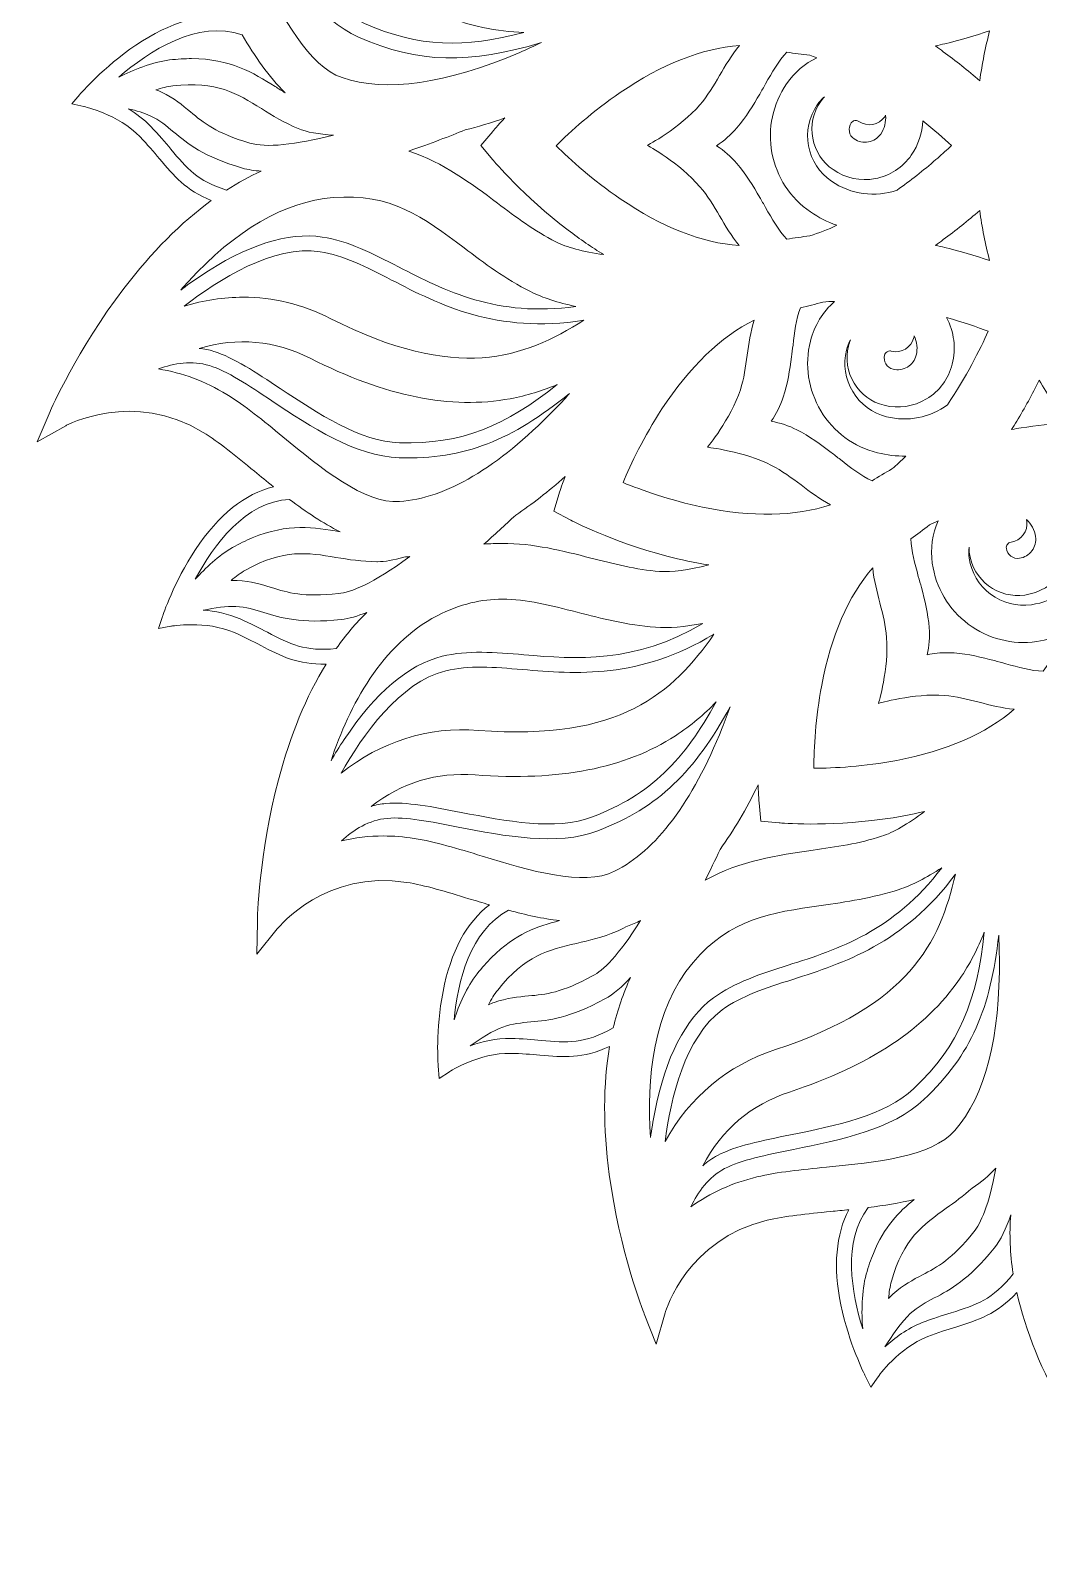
# Model space of a CAD drawing. Header units: millimetres. Extents: x 33 to 1311, y -849 to -20.
# Drawn here: x 903.3 to 1038.8, y -397.8 to -193.4 of the extents above; entities that cross this region are included whole.
import ezdxf

# ---------------------------------------------------------------- set-up
doc = ezdxf.new("R2010")
doc.units = ezdxf.units.MM
doc.header["$MEASUREMENT"] = 0
doc.layers.add('Layer 4', color=7, linetype='Continuous')

msp = doc.modelspace()

# ---------------------------------------------------------------- linework, layer by layer
at = {"layer": 'Layer 4', "lineweight": 0}
for points, knots in [([(1276.78, -244.55), (1276.68, -244.56), (1266.57, -245.61), (1260.06, -236.65), (1258.62, -234.67), (1257.2, -232.02), (1255.7, -229.21), (1255.09, -228.06), (1254.46, -226.88), (1253.81, -225.71), (1257.51, -226.09), (1261.66, -224.79), (1266.04, -221.84), (1270.42, -218.89), (1273.46, -215.37), (1273.59, -215.22), (1273.59, -215.22), (1274.68, -213.95), (1274.68, -213.95), (1274.68, -213.95), (1273.04, -213.6), (1273.04, -213.6), (1272.99, -213.58), (1268.4, -212.55), (1265.49, -209.53), (1264.47, -208.47), (1263.66, -207.51), (1262.88, -206.58), (1261.14, -204.5), (1259.67, -202.75), (1256.93, -201.42), (1260.96, -198.46), (1264.87, -194.52), (1268.57, -189.66), (1274.88, -181.38), (1278.35, -173.45), (1278.49, -173.12), (1278.49, -173.12), (1280.25, -169.06), (1280.25, -169.06), (1280.25, -169.06), (1276.39, -171.21), (1276.39, -171.21), (1276.3, -171.26), (1267.36, -176.09), (1257.92, -170.31), (1255.83, -169.03), (1253.51, -167.12), (1251.04, -165.1), (1249.87, -164.13), (1248.66, -163.14), (1247.43, -162.18), (1251.19, -161.23), (1254.71, -158.39), (1257.76, -153.78), (1260.68, -149.38), (1262.14, -144.96), (1262.2, -144.78), (1262.2, -144.78), (1262.73, -143.19), (1262.73, -143.19), (1262.73, -143.19), (1261.08, -143.48), (1261.08, -143.48), (1261.03, -143.49), (1256.39, -144.3), (1252.55, -142.62), (1251.19, -142.03), (1250.08, -141.45), (1249.01, -140.89), (1246.69, -139.68), (1244.72, -138.66), (1241.86, -138.42), (1244.3, -134.25), (1246.3, -129.3), (1247.8, -123.63), (1250.46, -113.57), (1250.63, -104.92), (1250.64, -104.55), (1250.64, -104.55), (1250.71, -100.14), (1250.71, -100.14), (1250.71, -100.14), (1247.96, -103.6), (1247.96, -103.6), (1247.9, -103.68), (1241.49, -111.57), (1230.55, -109.84), (1228.14, -109.46), (1225.26, -108.58), (1222.21, -107.65), (1220.66, -107.18), (1219.07, -106.7), (1217.47, -106.26), (1220.67, -103.97), (1222.89, -99.95), (1223.96, -94.43), (1224.97, -89.25), (1224.64, -84.61), (1224.62, -84.41), (1224.62, -84.41), (1224.49, -82.74), (1224.49, -82.74), (1224.49, -82.74), (1223.08, -83.65), (1223.08, -83.65), (1223.04, -83.67), (1219.06, -86.19), (1214.87, -86.11), (1213.4, -86.09), (1212.15, -85.97), (1210.94, -85.87), (1208.38, -85.64), (1206.21, -85.46), (1203.55, -86.28), (1204.18, -81.56), (1204.11, -76.3), (1203.34, -70.59), (1201.95, -60.27), (1198.8, -52.21), (1198.66, -51.87), (1198.66, -51.87), (1197.05, -47.8), (1197.05, -47.8), (1197.05, -47.8), (1195.83, -52.01), (1195.83, -52.01), (1195.71, -52.41), (1192.84, -61.86), (1182.13, -64.44), (1179.75, -65.01), (1176.75, -65.31), (1173.58, -65.61), (1171.87, -65.78), (1170.11, -65.95), (1168.35, -66.18), (1170.49, -62.83), (1171.04, -58.22), (1169.9, -52.64), (1168.85, -47.46), (1166.77, -43.31), (1166.68, -43.13), (1166.68, -43.13), (1165.92, -41.64), (1165.92, -41.64), (1165.92, -41.64), (1164.96, -43.01), (1164.96, -43.01), (1164.94, -43.05), (1162.22, -46.9), (1158.32, -48.43), (1156.95, -48.97), (1155.75, -49.35), (1154.59, -49.71), (1152.21, -50.46), (1150.18, -51.1), (1148.1, -52.78), (1146.86, -48.24), (1144.82, -43.49), (1141.97, -38.59), (1136.73, -29.59), (1130.74, -23.35), (1130.48, -23.09), (1130.48, -23.09), (1127.44, -19.95), (1127.44, -19.95), (1127.44, -19.95), (1127.92, -24.3), (1127.92, -24.3), (1127.96, -24.72), (1128.92, -34.55), (1120.02, -41.03), (1118.04, -42.47), (1115.38, -43.88), (1112.57, -45.38), (1111.06, -46.19), (1109.51, -47.02), (1107.97, -47.9), (1108.67, -43.99), (1107.4, -39.53), (1104.22, -34.81), (1101.27, -30.43), (1097.75, -27.39), (1097.61, -27.26), (1097.61, -27.26), (1096.33, -26.17), (1096.33, -26.17), (1096.33, -26.17), (1095.98, -27.81), (1095.98, -27.81), (1095.97, -27.86), (1094.93, -32.45), (1091.91, -35.36), (1090.85, -36.38), (1089.89, -37.19), (1088.96, -37.97), (1087.04, -39.57), (1085.41, -40.94), (1084.12, -43.29), (1081.25, -39.57), (1077.53, -35.95), (1073.02, -32.51), (1064.74, -26.21), (1056.81, -22.74), (1056.48, -22.59), (1056.48, -22.59), (1052.43, -20.83), (1052.43, -20.83), (1052.43, -20.83), (1054.57, -24.7), (1054.57, -24.7), (1054.62, -24.78), (1059.46, -33.72), (1053.68, -43.17), (1052.4, -45.26), (1050.49, -47.58), (1048.46, -50.04), (1047.38, -51.36), (1046.26, -52.72), (1045.19, -54.11), (1044.33, -50.24), (1041.45, -46.61), (1036.72, -43.47), (1032.32, -40.56), (1027.9, -39.09), (1027.72, -39.03), (1027.72, -39.03), (1026.13, -38.51), (1026.13, -38.51), (1026.13, -38.51), (1026.42, -40.16), (1026.42, -40.16), (1026.43, -40.21), (1027.24, -44.85), (1025.56, -48.69), (1024.97, -50.04), (1024.39, -51.16), (1023.83, -52.23), (1022.67, -54.45), (1021.68, -56.34), (1021.4, -59), (1017.31, -56.66), (1012.49, -54.74), (1007, -53.29), (996.94, -50.63), (988.28, -50.46), (987.92, -50.45), (987.92, -50.45), (983.5, -50.38), (983.5, -50.38), (983.5, -50.38), (986.96, -53.12), (986.96, -53.12), (987.04, -53.19), (994.93, -59.6), (993.2, -70.54), (992.82, -72.95), (991.95, -75.83), (991.02, -78.88), (990.52, -80.51), (990.01, -82.18), (989.55, -83.88), (987.27, -80.64), (983.24, -78.39), (977.67, -77.31), (972.49, -76.3), (967.85, -76.64), (967.65, -76.65), (967.65, -76.65), (967.5, -76.66), (967.5, -76.66), (967.5, -76.66), (967.19, -76.6), (967.19, -76.6), (967.19, -76.6), (967.25, -76.68), (967.25, -76.68), (967.25, -76.68), (965.98, -76.78), (965.98, -76.78), (965.98, -76.78), (966.89, -78.19), (966.89, -78.19), (966.91, -78.23), (969.43, -82.21), (969.35, -86.4), (969.33, -87.88), (969.22, -89.13), (969.11, -90.34), (968.89, -92.82), (968.7, -94.95), (969.45, -97.52), (964.78, -96.92), (959.59, -96.98), (953.95, -97.74), (943.64, -99.14), (935.58, -102.29), (935.24, -102.42), (935.24, -102.42), (931.17, -104.03), (931.17, -104.03), (931.17, -104.03), (935.37, -105.26), (935.37, -105.26), (935.77, -105.38), (945.23, -108.25), (947.81, -118.96), (948.38, -121.34), (948.67, -124.33), (948.98, -127.5), (949.12, -128.96), (949.27, -130.46), (949.45, -131.96), (946.08, -129.63), (941.34, -129.01), (935.55, -130.18), (930.38, -131.23), (926.22, -133.32), (926.05, -133.41), (926.05, -133.41), (924.55, -134.16), (924.55, -134.16), (924.55, -134.16), (925.93, -135.12), (925.93, -135.12), (925.97, -135.15), (929.82, -137.86), (931.35, -141.76), (931.89, -143.14), (932.26, -144.33), (932.63, -145.49), (933.48, -148.21), (934.2, -150.48), (936.49, -152.9), (931.85, -154.12), (926.98, -156.19), (921.95, -159.12), (912.96, -164.35), (906.72, -170.35), (906.46, -170.6), (906.46, -170.6), (903.31, -173.65), (903.31, -173.65), (903.31, -173.65), (907.67, -173.17), (907.67, -173.17), (908.08, -173.13), (917.92, -172.16), (924.4, -181.07), (925.83, -183.05), (927.25, -185.7), (928.75, -188.51), (929.29, -189.53), (929.84, -190.56), (930.41, -191.59), (926.54, -190.96), (922.14, -192.24), (917.5, -195.37), (913.12, -198.32), (910.08, -201.84), (909.95, -201.99), (909.95, -201.99), (908.86, -203.26), (908.86, -203.26), (908.86, -203.26), (910.49, -203.61), (910.49, -203.61), (910.54, -203.62), (915.14, -204.66), (918.04, -207.68), (919.07, -208.74), (919.87, -209.7), (920.65, -210.63), (922.6, -212.95), (924.2, -214.86), (927.62, -216.24), (923.56, -219.21), (919.61, -223.16), (915.88, -228.06), (909.57, -236.34), (906.1, -244.27), (905.96, -244.61), (905.96, -244.61), (904.2, -248.66), (904.2, -248.66), (904.2, -248.66), (908.06, -246.51), (908.06, -246.51), (908.15, -246.46), (917.09, -241.63), (926.54, -247.41), (928.62, -248.69), (930.95, -250.6), (933.41, -252.62), (934.25, -253.31), (935.11, -254.02), (935.98, -254.72), (932.17, -255.62), (928.6, -258.48), (925.5, -263.15), (922.59, -267.55), (921.12, -271.96), (921.06, -272.15), (921.06, -272.15), (920.54, -273.74), (920.54, -273.74), (920.54, -273.74), (922.19, -273.45), (922.19, -273.45), (922.24, -273.44), (926.88, -272.63), (930.72, -274.31), (932.07, -274.9), (933.18, -275.48), (934.26, -276.04), (936.99, -277.47), (939.23, -278.63), (943.04, -278.55), (940.39, -282.87), (938.24, -288.08), (936.65, -294.09), (933.99, -304.15), (933.82, -312.8), (933.81, -313.17), (933.81, -313.17), (933.74, -317.54), (933.74, -317.54), (933.74, -317.54), (936.49, -314.13), (936.49, -314.13), (936.75, -313.8), (943.02, -306.17), (953.9, -307.88), (956.31, -308.26), (959.19, -309.14), (962.24, -310.07), (963.15, -310.34), (964.07, -310.62), (965, -310.9), (961.94, -313.21), (959.81, -317.16), (958.76, -322.54), (957.76, -327.72), (958.09, -332.36), (958.11, -332.55), (958.11, -332.55), (958.23, -334.22), (958.23, -334.22), (958.23, -334.22), (959.64, -333.32), (959.64, -333.32), (959.68, -333.29), (963.66, -330.77), (967.85, -330.85), (969.33, -330.88), (970.58, -330.99), (971.79, -331.1), (974.94, -331.38), (977.51, -331.6), (981.14, -329.93), (980.28, -335.04), (980.25, -340.81), (981.11, -347.13), (982.5, -357.45), (985.66, -365.51), (985.79, -365.85), (985.79, -365.85), (987.4, -369.92), (987.4, -369.92), (987.4, -369.92), (988.63, -365.71), (988.63, -365.71), (988.74, -365.31), (991.62, -355.86), (1002.32, -353.28), (1004.7, -352.71), (1007.7, -352.42), (1010.87, -352.11), (1011.68, -352.03), (1012.5, -351.95), (1013.32, -351.86), (1011.55, -355.14), (1011.17, -359.48), (1012.24, -364.66), (1013.31, -369.85), (1015.42, -374.02), (1015.51, -374.2), (1015.51, -374.2), (1016.27, -375.7), (1016.27, -375.7), (1016.27, -375.7), (1017.24, -374.32), (1017.24, -374.32), (1017.26, -374.28), (1019.98, -370.43), (1023.91, -368.9), (1025.29, -368.37), (1026.5, -367.99), (1027.66, -367.63), (1030.69, -366.69), (1033.16, -365.92), (1035.88, -363), (1037.02, -368.12), (1039.22, -373.53), (1042.48, -379.13), (1047.72, -388.13), (1053.71, -394.37), (1053.97, -394.63), (1053.97, -394.63), (1057.04, -397.8), (1057.04, -397.8), (1057.04, -397.8), (1056.54, -393.42), (1056.54, -393.42), (1056.52, -393.31), (1055.48, -383.2), (1064.43, -376.69), (1066.41, -375.25), (1069.07, -373.84), (1071.88, -372.34), (1072.6, -371.95), (1073.34, -371.56), (1074.08, -371.16), (1073.86, -374.73), (1075.17, -378.71), (1077.99, -382.89), (1080.95, -387.26), (1084.46, -390.31), (1084.61, -390.43), (1084.61, -390.43), (1085.88, -391.53), (1085.88, -391.53), (1085.88, -391.53), (1086.24, -389.89), (1086.24, -389.89), (1086.25, -389.84), (1087.28, -385.25), (1090.3, -382.34), (1091.36, -381.31), (1092.33, -380.51), (1093.26, -379.73), (1095.63, -377.75), (1097.57, -376.12), (1098.95, -372.55), (1101.98, -376.94), (1106.16, -381.19), (1111.43, -385.21), (1119.71, -391.51), (1127.64, -394.98), (1127.97, -395.13), (1127.97, -395.13), (1132.02, -396.89), (1132.02, -396.89), (1132.02, -396.89), (1129.88, -393.03), (1129.88, -393.03), (1129.83, -392.94), (1124.99, -384), (1130.78, -374.55), (1132.05, -372.47), (1133.96, -370.14), (1135.99, -367.68), (1136.48, -367.08), (1136.98, -366.47), (1137.48, -365.86), (1138.72, -369.13), (1141.42, -372.2), (1145.49, -374.91), (1149.91, -377.85), (1154.34, -379.34), (1154.52, -379.4), (1154.52, -379.4), (1156.12, -379.93), (1156.12, -379.93), (1156.12, -379.93), (1155.82, -378.27), (1155.82, -378.27), (1155.81, -378.22), (1155, -373.55), (1156.67, -369.68), (1157.26, -368.32), (1157.84, -367.2), (1158.4, -366.12), (1159.81, -363.4), (1160.96, -361.16), (1160.9, -357.39), (1165.41, -360.34), (1170.96, -362.72), (1177.45, -364.43), (1187.52, -367.09), (1196.17, -367.27), (1196.53, -367.27), (1196.53, -367.27), (1200.95, -367.35), (1200.95, -367.35), (1200.95, -367.35), (1197.49, -364.6), (1197.49, -364.6), (1197.41, -364.53), (1189.52, -358.12), (1191.25, -347.18), (1191.63, -344.77), (1192.51, -341.89), (1193.43, -338.84), (1193.69, -338.02), (1193.94, -337.18), (1194.19, -336.33), (1196.57, -338.58), (1200.04, -340.18), (1204.47, -341.04), (1209.65, -342.05), (1214.29, -341.71), (1214.48, -341.7), (1214.48, -341.7), (1216.15, -341.57), (1216.15, -341.57), (1216.15, -341.57), (1215.25, -340.16), (1215.25, -340.16), (1215.22, -340.12), (1212.7, -336.14), (1212.78, -331.95), (1212.81, -330.47), (1212.92, -329.23), (1213.03, -328.02), (1213.28, -325.2), (1213.48, -322.84), (1212.33, -319.78), (1215.19, -320.34), (1218.26, -320.62), (1221.54, -320.62), (1224.39, -320.62), (1227.38, -320.41), (1230.51, -319.98), (1240.82, -318.59), (1248.88, -315.44), (1249.22, -315.31), (1249.22, -315.31), (1253.29, -313.7), (1253.29, -313.7), (1253.29, -313.7), (1249.09, -312.47), (1249.09, -312.47), (1248.69, -312.35), (1239.23, -309.48), (1236.65, -298.77), (1236.08, -296.39), (1235.79, -293.4), (1235.48, -290.22), (1235.38, -289.22), (1235.28, -288.2), (1235.17, -287.17), (1238.36, -288.65), (1242.46, -288.92), (1247.29, -287.94), (1252.46, -286.88), (1256.62, -284.8), (1256.79, -284.71), (1256.79, -284.71), (1258.28, -283.96), (1258.28, -283.96), (1258.28, -283.96), (1256.91, -283), (1256.91, -283), (1256.87, -282.97), (1253.02, -280.26), (1251.49, -276.36), (1250.95, -274.98), (1250.57, -273.78), (1250.21, -272.63), (1249.35, -269.9), (1248.64, -267.63), (1246.35, -265.22), (1251.47, -264.07), (1256.89, -261.87), (1262.5, -258.6), (1271.49, -253.37), (1277.73, -247.37), (1277.99, -247.12), (1277.99, -247.12), (1281.17, -244.05), (1281.17, -244.05), (1281.17, -244.05), (1276.78, -244.55), (1276.78, -244.55)], [0, 0, 0, 0, 1, 1, 1, 2, 2, 2, 3, 3, 3, 4, 4, 4, 5, 5, 5, 6, 6, 6, 7, 7, 7, 8, 8, 8, 9, 9, 9, 10, 10, 10, 11, 11, 11, 12, 12, 12, 13, 13, 13, 14, 14, 14, 15, 15, 15, 16, 16, 16, 17, 17, 17, 18, 18, 18, 19, 19, 19, 20, 20, 20, 21, 21, 21, 22, 22, 22, 23, 23, 23, 24, 24, 24, 25, 25, 25, 26, 26, 26, 27, 27, 27, 28, 28, 28, 29, 29, 29, 30, 30, 30, 31, 31, 31, 32, 32, 32, 33, 33, 33, 34, 34, 34, 35, 35, 35, 36, 36, 36, 37, 37, 37, 38, 38, 38, 39, 39, 39, 40, 40, 40, 41, 41, 41, 42, 42, 42, 43, 43, 43, 44, 44, 44, 45, 45, 45, 46, 46, 46, 47, 47, 47, 48, 48, 48, 49, 49, 49, 50, 50, 50, 51, 51, 51, 52, 52, 52, 53, 53, 53, 54, 54, 54, 55, 55, 55, 56, 56, 56, 57, 57, 57, 58, 58, 58, 59, 59, 59, 60, 60, 60, 61, 61, 61, 62, 62, 62, 63, 63, 63, 64, 64, 64, 65, 65, 65, 66, 66, 66, 67, 67, 67, 68, 68, 68, 69, 69, 69, 70, 70, 70, 71, 71, 71, 72, 72, 72, 73, 73, 73, 74, 74, 74, 75, 75, 75, 76, 76, 76, 77, 77, 77, 78, 78, 78, 79, 79, 79, 80, 80, 80, 81, 81, 81, 82, 82, 82, 83, 83, 83, 84, 84, 84, 85, 85, 85, 86, 86, 86, 87, 87, 87, 88, 88, 88, 89, 89, 89, 90, 90, 90, 91, 91, 91, 92, 92, 92, 93, 93, 93, 94, 94, 94, 95, 95, 95, 96, 96, 96, 97, 97, 97, 98, 98, 98, 99, 99, 99, 100, 100, 100, 101, 101, 101, 102, 102, 102, 103, 103, 103, 104, 104, 104, 105, 105, 105, 106, 106, 106, 107, 107, 107, 108, 108, 108, 109, 109, 109, 110, 110, 110, 111, 111, 111, 112, 112, 112, 113, 113, 113, 114, 114, 114, 115, 115, 115, 116, 116, 116, 117, 117, 117, 118, 118, 118, 119, 119, 119, 120, 120, 120, 121, 121, 121, 122, 122, 122, 123, 123, 123, 124, 124, 124, 125, 125, 125, 126, 126, 126, 127, 127, 127, 128, 128, 128, 129, 129, 129, 130, 130, 130, 131, 131, 131, 132, 132, 132, 133, 133, 133, 134, 134, 134, 135, 135, 135, 136, 136, 136, 137, 137, 137, 138, 138, 138, 139, 139, 139, 140, 140, 140, 141, 141, 141, 142, 142, 142, 143, 143, 143, 144, 144, 144, 145, 145, 145, 146, 146, 146, 147, 147, 147, 148, 148, 148, 149, 149, 149, 150, 150, 150, 151, 151, 151, 152, 152, 152, 153, 153, 153, 154, 154, 154, 155, 155, 155, 156, 156, 156, 157, 157, 157, 158, 158, 158, 159, 159, 159, 160, 160, 160, 161, 161, 161, 162, 162, 162, 163, 163, 163, 164, 164, 164, 165, 165, 165, 166, 166, 166, 167, 167, 167, 168, 168, 168, 169, 169, 169, 170, 170, 170, 171, 171, 171, 172, 172, 172, 173, 173, 173, 174, 174, 174, 175, 175, 175, 176, 176, 176, 177, 177, 177, 178, 178, 178, 179, 179, 179, 180, 180, 180, 181, 181, 181, 182, 182, 182, 183, 183, 183, 184, 184, 184, 185, 185, 185, 186, 186, 186, 187, 187, 187, 188, 188, 188, 189, 189, 189, 190, 190, 190, 191, 191, 191, 192, 192, 192, 193, 193, 193, 194, 194, 194, 195, 195, 195, 196, 196, 196, 197, 197, 197, 198, 198, 198, 199, 199, 199, 200, 200, 200, 201, 201, 201, 202, 202, 202, 203, 203, 203, 204, 204, 204, 205, 205, 205, 206, 206, 206, 207, 207, 207, 208, 208, 208, 209, 209, 209, 210, 210, 210, 211, 211, 211, 212, 212, 212, 213, 213, 213, 214, 214, 214, 215, 215, 215, 216, 216, 216, 217, 217, 217, 218, 218, 218, 219, 219, 219, 220, 220, 220, 221, 221, 221, 222, 222, 222, 223, 223, 223, 224, 224, 224, 225, 225, 225, 226, 226, 226, 227, 227, 227, 228, 228, 228, 228]), ([(922.15, -170.87), (924.36, -170.97), (926.72, -171.53), (928.61, -173.09), (930.46, -174.62), (932.44, -177.56), (934.53, -180.67), (938.07, -185.93), (942.08, -191.89), (947.41, -194.28), (955.54, -197.92), (962.36, -197.86), (971.98, -195.03), (971, -195.49), (970.03, -195.93), (969.07, -196.34), (959.14, -200.58), (951.11, -201.73), (945.2, -199.73), (940.76, -198.23), (937.21, -191.58), (934.07, -185.7), (932.47, -182.7), (930.96, -179.87), (929.28, -177.55), (927.27, -174.8), (924.88, -172.56), (922.15, -170.87)], [0, 0, 0, 0, 1, 1, 1, 2, 2, 2, 3, 3, 3, 4, 4, 4, 5, 5, 5, 6, 6, 6, 7, 7, 7, 8, 8, 8, 9, 9, 9, 9]), ([(941.35, -177.68), (948.76, -186.3), (956.2, -191.31), (964.11, -193), (965.99, -193.4), (967.83, -193.6), (969.61, -193.65), (961.69, -195.76), (955.52, -195.72), (948.23, -192.45), (943.42, -190.3), (939.58, -184.59), (936.19, -179.55), (934.01, -176.32), (931.96, -173.26), (929.88, -171.55), (929.58, -171.29), (929.26, -171.06), (928.94, -170.85), (933.9, -171.58), (938.07, -173.87), (941.35, -177.68)], [0, 0, 0, 0, 1, 1, 1, 2, 2, 2, 3, 3, 3, 4, 4, 4, 5, 5, 5, 6, 6, 6, 7, 7, 7, 7]), ([(931.77, -193.99), (933.47, -196.88), (935.35, -199.63), (937.56, -201.77), (937.1, -201.5), (936.65, -201.21), (936.19, -200.93), (933.23, -199.08), (930.19, -197.18), (924.97, -197.18), (924.06, -197.18), (923.08, -197.24), (922.02, -197.36), (919.66, -197.65), (917.1, -198.71), (915.18, -199.67), (919.19, -196.22), (925.81, -191.85), (931.77, -193.99)], [0, 0, 0, 0, 1, 1, 1, 2, 2, 2, 3, 3, 3, 4, 4, 4, 5, 5, 5, 6, 6, 6, 6]), ([(1030.89, -200.16), (1029.3, -198.78), (1027.66, -197.46), (1026, -196.25), (1025.65, -195.99), (1025.29, -195.73), (1024.94, -195.48), (1025.36, -195.39), (1025.79, -195.28), (1026.21, -195.18), (1028.21, -194.69), (1030.22, -194.11), (1032.22, -193.44), (1031.66, -195.65), (1031.21, -197.9), (1030.89, -200.16)], [0, 0, 0, 0, 1, 1, 1, 2, 2, 2, 3, 3, 3, 4, 4, 4, 5, 5, 5, 5]), ([(982.58, -201.74), (988.19, -197.92), (993.57, -195.8), (998.59, -195.43), (997.53, -196.73), (996.7, -198.13), (995.93, -199.44), (995.13, -200.8), (994.3, -202.2), (993.29, -203.37), (990.57, -206.54), (986.25, -208.83), (986.25, -208.83), (986.25, -208.83), (990.56, -211.22), (993.29, -214.39), (994.3, -215.56), (995.13, -216.97), (995.93, -218.32), (996.69, -219.62), (997.52, -221.02), (998.57, -222.31), (993.56, -221.94), (988.18, -219.83), (982.58, -216.01), (978.9, -213.52), (975.86, -210.76), (973.95, -208.88), (975.86, -207), (978.9, -204.23), (982.58, -201.74)], [0, 0, 0, 0, 1, 1, 1, 2, 2, 2, 3, 3, 3, 4, 4, 4, 5, 5, 5, 6, 6, 6, 7, 7, 7, 8, 8, 8, 9, 9, 9, 10, 10, 10, 10]), ([(1001.33, -201.94), (1001.59, -201.5), (1001.85, -201.04), (1002.11, -200.57), (1002.96, -199.07), (1003.83, -197.51), (1004.97, -196.29), (1005.98, -196.48), (1007.01, -196.63), (1008.05, -196.73), (1008.36, -196.84), (1008.68, -196.95), (1009, -197.06), (1007.38, -197.84), (1005.99, -199.03), (1004.94, -200.55), (1003.07, -203.28), (1002.37, -206.58), (1002.97, -209.83), (1003.58, -213.09), (1005.42, -215.91), (1008.15, -217.78), (1009.25, -218.54), (1010.44, -219.14), (1011.69, -219.58), (1010.46, -220.14), (1009.24, -220.62), (1008.05, -221.01), (1007.01, -221.12), (1005.97, -221.27), (1004.96, -221.46), (1003.82, -220.24), (1002.96, -218.69), (1002.11, -217.19), (1001.85, -216.72), (1001.59, -216.26), (1001.33, -215.82), (1000.44, -214.3), (999.51, -212.74), (998.24, -211.26), (997.45, -210.34), (996.54, -209.55), (995.5, -208.88), (996.54, -208.21), (997.45, -207.42), (998.24, -206.5), (999.51, -205.03), (1000.44, -203.46), (1001.33, -201.94)], [0, 0, 0, 0, 1, 1, 1, 2, 2, 2, 3, 3, 3, 4, 4, 4, 5, 5, 5, 6, 6, 6, 7, 7, 7, 8, 8, 8, 9, 9, 9, 10, 10, 10, 11, 11, 11, 12, 12, 12, 13, 13, 13, 14, 14, 14, 15, 15, 15, 16, 16, 16, 16]), ([(944.06, -207.46), (938.86, -208.78), (934.97, -209.17), (932.81, -208.53), (928.24, -207.19), (926.59, -205.81), (924.83, -204.34), (923.74, -203.44), (922.61, -202.5), (920.93, -201.69), (920.7, -201.58), (920.45, -201.47), (920.18, -201.37), (920.95, -201.12), (921.72, -200.92), (922.45, -200.84), (928.32, -200.13), (931.11, -201.87), (934.35, -203.89), (935.85, -204.83), (937.4, -205.8), (939.3, -206.58), (939.3, -206.58), (939.3, -206.58), (939.3, -206.58), (940.48, -207.06), (942.04, -207.35), (944.06, -207.46)], [0, 0, 0, 0, 1, 1, 1, 2, 2, 2, 3, 3, 3, 4, 4, 4, 5, 5, 5, 6, 6, 6, 7, 7, 7, 8, 8, 8, 9, 9, 9, 9]), ([(1019.8, -214.84), (1016.84, -215.87), (1013.55, -215.43), (1010.97, -213.66), (1009.35, -212.54), (1008.25, -210.86), (1007.89, -208.92), (1007.53, -206.98), (1007.95, -205.01), (1009.06, -203.38), (1009.35, -202.97), (1009.68, -202.61), (1010.04, -202.3), (1009.85, -202.51), (1009.66, -202.74), (1009.49, -202.99), (1008.5, -204.43), (1008.13, -206.17), (1008.45, -207.89), (1008.77, -209.61), (1009.74, -211.11), (1011.19, -212.1), (1012.85, -213.24), (1014.86, -213.67), (1016.85, -213.3), (1018.84, -212.93), (1020.56, -211.81), (1021.7, -210.14), (1022.66, -208.75), (1023.18, -207.16), (1023.25, -205.53), (1024.74, -206.74), (1026.03, -207.89), (1027.08, -208.87), (1026.49, -209.43), (1025.87, -209.99), (1025.24, -210.54), (1025.15, -210.61), (1025.08, -210.68), (1025, -210.75), (1023.3, -212.22), (1021.55, -213.6), (1019.8, -214.84)], [0, 0, 0, 0, 1, 1, 1, 2, 2, 2, 3, 3, 3, 4, 4, 4, 5, 5, 5, 6, 6, 6, 7, 7, 7, 8, 8, 8, 9, 9, 9, 10, 10, 10, 11, 11, 11, 12, 12, 12, 13, 13, 13, 14, 14, 14, 14]), ([(922.19, -209.35), (921.42, -208.44), (920.56, -207.4), (919.48, -206.29), (918.56, -205.33), (917.5, -204.55), (916.46, -203.92), (917.56, -204.18), (918.65, -204.49), (919.39, -204.85), (920.69, -205.47), (921.56, -206.2), (922.57, -207.04), (924.44, -208.59), (926.55, -210.35), (931.81, -211.89), (932.55, -212.11), (933.41, -212.24), (934.34, -212.29), (932.76, -212.99), (931.2, -213.85), (929.65, -214.84), (925.77, -213.63), (924.32, -211.9), (922.19, -209.35)], [0, 0, 0, 0, 1, 1, 1, 2, 2, 2, 3, 3, 3, 4, 4, 4, 5, 5, 5, 6, 6, 6, 7, 7, 7, 8, 8, 8, 8]), ([(965.45, -210.78), (965.62, -210.98), (969.49, -215.6), (975.6, -220.25), (977.17, -221.44), (978.76, -222.53), (980.35, -223.52), (977.56, -223.11), (975.35, -222.53), (973.91, -221.79), (971.09, -220.36), (968.54, -218.45), (966.07, -216.6), (962.5, -213.92), (958.85, -211.18), (954.18, -209.6), (957.08, -208.6), (959.72, -207.58), (961.72, -206.77), (963.44, -206.34), (965.23, -205.79), (967.07, -205.15), (966.07, -206.21), (965.5, -206.89), (965.45, -206.95), (965.45, -206.95), (963.86, -208.87), (963.86, -208.87), (963.86, -208.87), (965.45, -210.78), (965.45, -210.78)], [0, 0, 0, 0, 1, 1, 1, 2, 2, 2, 3, 3, 3, 4, 4, 4, 5, 5, 5, 6, 6, 6, 7, 7, 7, 8, 8, 8, 9, 9, 9, 10, 10, 10, 10]), ([(1013.61, -205.82), (1013.73, -205.65), (1013.89, -205.54), (1014.09, -205.51), (1014.14, -205.5), (1014.18, -205.49), (1014.23, -205.49), (1014.38, -205.49), (1014.52, -205.54), (1014.65, -205.62), (1015.78, -206.4), (1017.34, -206.11), (1018.12, -204.98), (1018.17, -204.92), (1018.2, -204.85), (1018.24, -204.79), (1018.32, -205.68), (1018.1, -206.56), (1017.58, -207.31), (1017.19, -207.88), (1016.61, -208.26), (1015.94, -208.38), (1015.26, -208.51), (1014.58, -208.36), (1014.02, -207.97), (1013.67, -207.74), (1013.44, -207.38), (1013.37, -206.98), (1013.29, -206.57), (1013.38, -206.16), (1013.61, -205.82)], [0, 0, 0, 0, 1, 1, 1, 2, 2, 2, 3, 3, 3, 4, 4, 4, 5, 5, 5, 6, 6, 6, 7, 7, 7, 8, 8, 8, 9, 9, 9, 10, 10, 10, 10]), ([(944.01, -215.85), (951.72, -215.22), (956.08, -218.48), (961.59, -222.61), (964.31, -224.66), (967.12, -226.77), (970.52, -228.49), (972.13, -229.31), (974.17, -229.97), (976.62, -230.48), (965.98, -231.96), (959.03, -228.38), (952.76, -225.15), (949.29, -223.37), (946.02, -221.68), (942.54, -221.15), (937.9, -220.45), (932.37, -222.23), (926.09, -226.44), (925.17, -227.06), (924.3, -227.68), (923.51, -228.28), (923.84, -227.9), (924.18, -227.52), (924.51, -227.16), (930.89, -220.2), (937.46, -216.39), (944.01, -215.85)], [0, 0, 0, 0, 1, 1, 1, 2, 2, 2, 3, 3, 3, 4, 4, 4, 5, 5, 5, 6, 6, 6, 7, 7, 7, 8, 8, 8, 9, 9, 9, 9]), ([(1026.21, -222.57), (1025.78, -222.46), (1025.36, -222.36), (1024.93, -222.27), (1025.29, -222.01), (1025.65, -221.76), (1026, -221.5), (1027.66, -220.28), (1029.29, -218.97), (1030.89, -217.59), (1031.2, -219.85), (1031.65, -222.1), (1032.22, -224.31), (1030.22, -223.64), (1028.2, -223.06), (1026.21, -222.57)], [0, 0, 0, 0, 1, 1, 1, 2, 2, 2, 3, 3, 3, 4, 4, 4, 5, 5, 5, 5]), ([(923.97, -230.46), (928.57, -226.86), (935.94, -222.18), (942.24, -223.13), (945.39, -223.6), (948.38, -225.15), (951.85, -226.93), (958.23, -230.22), (965.93, -234.19), (977.67, -232.34), (969.58, -237.45), (960.71, -240.73), (943.61, -232.09), (939.86, -230.19), (935.91, -229.24), (931.89, -229.24), (929.27, -229.24), (926.62, -229.65), (923.97, -230.46)], [0, 0, 0, 0, 1, 1, 1, 2, 2, 2, 3, 3, 3, 4, 4, 4, 5, 5, 5, 6, 6, 6, 6]), ([(1006.31, -247.06), (1005.23, -246.51), (1004.08, -246.13), (1002.87, -245.91), (1003.57, -244.9), (1004.11, -243.81), (1004.49, -242.66), (1005.1, -240.81), (1005.35, -239.01), (1005.6, -237.27), (1005.67, -236.76), (1005.73, -236.23), (1005.8, -235.7), (1006, -233.99), (1006.21, -232.22), (1006.79, -230.65), (1007.8, -230.44), (1008.81, -230.18), (1009.81, -229.89), (1010.33, -229.85), (1010.85, -229.82), (1011.39, -229.81), (1009.8, -231.19), (1008.67, -233.03), (1008.14, -235.13), (1007.34, -238.34), (1007.84, -241.67), (1009.54, -244.51), (1011.24, -247.34), (1013.95, -249.35), (1017.16, -250.15), (1018.41, -250.46), (1019.69, -250.61), (1020.96, -250.59), (1020.34, -251.21), (1019.72, -251.78), (1019.1, -252.32), (1018.18, -252.81), (1017.28, -253.35), (1016.42, -253.91), (1014.9, -253.21), (1013.51, -252.12), (1012.16, -251.05), (1011.73, -250.72), (1011.32, -250.4), (1010.91, -250.09), (1009.5, -249.03), (1008.05, -247.93), (1006.31, -247.06)], [0, 0, 0, 0, 1, 1, 1, 2, 2, 2, 3, 3, 3, 4, 4, 4, 5, 5, 5, 6, 6, 6, 7, 7, 7, 8, 8, 8, 9, 9, 9, 10, 10, 10, 11, 11, 11, 12, 12, 12, 13, 13, 13, 14, 14, 14, 15, 15, 15, 16, 16, 16, 16]), ([(993.65, -257.45), (989.31, -256.55), (985.44, -255.16), (982.96, -254.15), (984, -251.69), (985.75, -247.97), (988.19, -244.26), (991.92, -238.58), (996.08, -234.57), (1000.57, -232.31), (1000.09, -233.91), (999.86, -235.52), (999.65, -237.02), (999.43, -238.58), (999.2, -240.2), (998.72, -241.67), (997.41, -245.63), (994.3, -249.4), (994.3, -249.4), (994.3, -249.4), (999.2, -249.96), (1002.93, -251.84), (1004.31, -252.54), (1005.61, -253.52), (1006.88, -254.47), (1008.08, -255.38), (1009.38, -256.35), (1010.85, -257.14), (1006.07, -258.72), (1000.3, -258.82), (993.65, -257.45)], [0, 0, 0, 0, 1, 1, 1, 2, 2, 2, 3, 3, 3, 4, 4, 4, 5, 5, 5, 6, 6, 6, 7, 7, 7, 8, 8, 8, 9, 9, 9, 10, 10, 10, 10]), ([(1018.38, -245.3), (1016.46, -244.82), (1014.84, -243.63), (1013.83, -241.93), (1012.81, -240.24), (1012.52, -238.25), (1012.99, -236.34), (1013.11, -235.85), (1013.3, -235.4), (1013.53, -234.98), (1013.42, -235.25), (1013.33, -235.53), (1013.26, -235.81), (1012.83, -237.51), (1013.1, -239.27), (1014, -240.78), (1014.9, -242.28), (1016.33, -243.34), (1018.03, -243.76), (1019.99, -244.25), (1022.02, -243.95), (1023.75, -242.91), (1025.49, -241.87), (1026.71, -240.21), (1027.2, -238.25), (1027.73, -236.11), (1027.46, -233.9), (1026.43, -231.96), (1028.64, -232.59), (1030.57, -233.26), (1032.04, -233.82), (1030.92, -236.29), (1029.08, -239.98), (1026.56, -243.7), (1024.19, -245.43), (1021.22, -246.01), (1018.38, -245.3)], [0, 0, 0, 0, 1, 1, 1, 2, 2, 2, 3, 3, 3, 4, 4, 4, 5, 5, 5, 6, 6, 6, 7, 7, 7, 8, 8, 8, 9, 9, 9, 10, 10, 10, 11, 11, 11, 12, 12, 12, 12]), ([(940.9, -237.44), (951.04, -242.57), (959.84, -244.35), (967.79, -242.88), (970.06, -242.46), (972.15, -241.8), (974.1, -240.99), (967.19, -246.49), (961.31, -249.05), (952.93, -248.81), (947.66, -248.66), (941.93, -244.86), (936.87, -241.5), (933.62, -239.34), (930.55, -237.31), (927.98, -236.52), (927.31, -236.31), (926.65, -236.19), (925.99, -236.12), (931.15, -234.6), (936.15, -235.04), (940.9, -237.44)], [0, 0, 0, 0, 1, 1, 1, 2, 2, 2, 3, 3, 3, 4, 4, 4, 5, 5, 5, 6, 6, 6, 7, 7, 7, 7]), ([(1022.35, -237.04), (1022.18, -237.71), (1021.77, -238.27), (1021.18, -238.62), (1020.59, -238.97), (1019.9, -239.07), (1019.24, -238.91), (1018.83, -238.81), (1018.5, -238.56), (1018.28, -238.2), (1018.07, -237.85), (1018.01, -237.43), (1018.11, -237.03), (1018.16, -236.83), (1018.27, -236.67), (1018.45, -236.57), (1018.56, -236.5), (1018.69, -236.46), (1018.82, -236.46), (1018.88, -236.46), (1018.95, -236.47), (1019.01, -236.49), (1020.35, -236.82), (1021.7, -236), (1022.04, -234.67), (1022.06, -234.59), (1022.07, -234.52), (1022.08, -234.45), (1022.47, -235.26), (1022.57, -236.16), (1022.35, -237.04)], [0, 0, 0, 0, 1, 1, 1, 2, 2, 2, 3, 3, 3, 4, 4, 4, 5, 5, 5, 6, 6, 6, 7, 7, 7, 8, 8, 8, 9, 9, 9, 10, 10, 10, 10]), ([(929.7, -242.31), (926.8, -240.53), (923.72, -239.39), (920.52, -238.88), (922.61, -238.11), (925.03, -237.71), (927.39, -238.43), (929.69, -239.14), (932.64, -241.09), (935.76, -243.17), (941.05, -246.67), (947.03, -250.64), (952.87, -250.81), (961.74, -251.07), (968, -248.42), (975.78, -242.17), (975.07, -242.95), (974.36, -243.71), (973.65, -244.44), (966.09, -252.16), (959.11, -256.29), (952.9, -256.7), (948.19, -257.01), (942.38, -252.22), (937.25, -248), (934.62, -245.84), (932.14, -243.8), (929.7, -242.31)], [0, 0, 0, 0, 1, 1, 1, 2, 2, 2, 3, 3, 3, 4, 4, 4, 5, 5, 5, 6, 6, 6, 7, 7, 7, 8, 8, 8, 9, 9, 9, 9]), ([(1036.47, -246.8), (1036.04, -246.87), (1035.61, -246.94), (1035.18, -247.01), (1035.41, -246.65), (1035.64, -246.27), (1035.87, -245.9), (1036.94, -244.13), (1037.95, -242.29), (1038.9, -240.4), (1040.06, -242.37), (1041.34, -244.28), (1042.72, -246.11), (1040.61, -246.26), (1038.52, -246.49), (1036.47, -246.8)], [0, 0, 0, 0, 1, 1, 1, 2, 2, 2, 3, 3, 3, 4, 4, 4, 5, 5, 5, 5]), ([(975.84, -259.16), (975.84, -259.16), (975.84, -259.16), (975.84, -259.16), (976.06, -259.28), (981.42, -262.07), (988.83, -264.02), (990.74, -264.52), (992.62, -264.92), (994.47, -265.22), (991.74, -265.91), (989.48, -266.22), (987.86, -266.09), (984.71, -265.85), (981.63, -265.06), (978.64, -264.29), (974.83, -263.32), (970.93, -262.32), (966.7, -262.32), (965.9, -262.32), (965.08, -262.35), (964.24, -262.43), (965.64, -261.21), (967.07, -259.9), (968.53, -258.52), (970.71, -257.08), (972.93, -255.35), (975.17, -253.35), (974.66, -254.7), (974.39, -255.54), (974.37, -255.62), (974.37, -255.62), (973.64, -258), (973.64, -258), (973.64, -258), (975.84, -259.16), (975.84, -259.16)], [0, 0, 0, 0, 1, 1, 1, 2, 2, 2, 3, 3, 3, 4, 4, 4, 5, 5, 5, 6, 6, 6, 7, 7, 7, 8, 8, 8, 9, 9, 9, 10, 10, 10, 11, 11, 11, 12, 12, 12, 12]), ([(1037.84, -270.56), (1035.89, -270.84), (1033.94, -270.34), (1032.36, -269.16), (1030.78, -267.98), (1029.75, -266.25), (1029.47, -264.29), (1029.4, -263.8), (1029.4, -263.31), (1029.46, -262.83), (1029.46, -263.12), (1029.48, -263.42), (1029.52, -263.71), (1029.77, -265.44), (1030.68, -266.98), (1032.08, -268.02), (1033.48, -269.07), (1035.2, -269.51), (1036.94, -269.26), (1038.94, -268.98), (1040.7, -267.93), (1041.92, -266.31), (1043.13, -264.69), (1043.64, -262.7), (1043.35, -260.7), (1043.05, -258.62), (1042.05, -256.75), (1040.49, -255.37), (1042.62, -255.13), (1044.55, -255.02), (1046.17, -254.97), (1046.08, -257.56), (1045.81, -261.49), (1044.99, -265.71), (1043.46, -268.36), (1040.87, -270.13), (1037.84, -270.56)], [0, 0, 0, 0, 1, 1, 1, 2, 2, 2, 3, 3, 3, 4, 4, 4, 5, 5, 5, 6, 6, 6, 7, 7, 7, 8, 8, 8, 9, 9, 9, 10, 10, 10, 11, 11, 11, 12, 12, 12, 12]), ([(938.15, -256.41), (940.34, -258.08), (942.61, -259.61), (944.93, -260.75), (944.93, -260.75), (944.92, -260.75), (944.92, -260.75), (941.48, -260.17), (937.94, -259.58), (933.12, -261.58), (932.28, -261.93), (931.39, -262.36), (930.46, -262.88), (928.6, -263.93), (926.82, -265.63), (925.46, -267.15), (927.93, -262.53), (932.21, -256.71), (938.15, -256.41)], [0, 0, 0, 0, 1, 1, 1, 2, 2, 2, 3, 3, 3, 4, 4, 4, 5, 5, 5, 6, 6, 6, 6]), ([(1034.39, -278.5), (1033.88, -278.35), (1033.37, -278.21), (1032.87, -278.08), (1031.16, -277.64), (1029.4, -277.19), (1027.46, -277.04), (1027.15, -277.02), (1026.84, -277.01), (1026.54, -277.01), (1025.64, -277.01), (1024.74, -277.1), (1023.84, -277.3), (1024.1, -276.09), (1024.19, -274.88), (1024.1, -273.68), (1023.95, -271.74), (1023.5, -269.97), (1023.06, -268.27), (1023.06, -268.27), (1023.06, -268.27), (1023.06, -268.27), (1022.93, -267.77), (1022.79, -267.26), (1022.64, -266.75), (1022.18, -265.08), (1021.7, -263.37), (1021.63, -261.7), (1022.48, -261.12), (1023.32, -260.5), (1024.13, -259.84), (1024.52, -259.64), (1024.91, -259.45), (1025.32, -259.27), (1024.52, -261.05), (1024.24, -263.02), (1024.52, -265), (1024.99, -268.28), (1026.71, -271.18), (1029.36, -273.16), (1032.01, -275.15), (1035.27, -275.98), (1038.55, -275.51), (1039.92, -275.31), (1041.24, -274.93), (1042.48, -274.38), (1042.11, -275.3), (1041.71, -276.18), (1041.29, -277.01), (1040.63, -277.82), (1040.01, -278.65), (1039.43, -279.51), (1037.76, -279.44), (1036.05, -278.96), (1034.39, -278.5)], [0, 0, 0, 0, 1, 1, 1, 2, 2, 2, 3, 3, 3, 4, 4, 4, 5, 5, 5, 6, 6, 6, 7, 7, 7, 8, 8, 8, 9, 9, 9, 10, 10, 10, 11, 11, 11, 12, 12, 12, 13, 13, 13, 14, 14, 14, 15, 15, 15, 16, 16, 16, 17, 17, 17, 18, 18, 18, 18]), ([(1037.22, -259.33), (1037.21, -259.26), (1037.19, -259.18), (1037.18, -259.11), (1037.84, -259.71), (1038.27, -260.52), (1038.4, -261.41), (1038.5, -262.09), (1038.32, -262.77), (1037.91, -263.31), (1037.5, -263.86), (1036.9, -264.22), (1036.23, -264.32), (1035.81, -264.38), (1035.41, -264.27), (1035.07, -264.02), (1034.74, -263.77), (1034.53, -263.41), (1034.47, -263), (1034.44, -262.8), (1034.49, -262.61), (1034.61, -262.45), (1034.73, -262.29), (1034.9, -262.19), (1035.1, -262.16), (1036.46, -261.96), (1037.41, -260.7), (1037.22, -259.33)], [0, 0, 0, 0, 1, 1, 1, 2, 2, 2, 3, 3, 3, 4, 4, 4, 5, 5, 5, 6, 6, 6, 7, 7, 7, 8, 8, 8, 9, 9, 9, 9]), ([(944.71, -269.07), (939.98, -269.58), (937.92, -268.94), (935.73, -268.26), (934.38, -267.84), (932.98, -267.41), (931.11, -267.3), (930.95, -267.29), (930.77, -267.29), (930.59, -267.29), (930.5, -267.29), (930.4, -267.29), (930.3, -267.29), (930.91, -266.76), (931.56, -266.29), (932.2, -265.93), (937.35, -263.03), (940.6, -263.57), (944.36, -264.2), (946.08, -264.49), (947.86, -264.78), (949.88, -264.78), (949.91, -264.78), (949.93, -264.78), (949.96, -264.78), (950.96, -264.78), (952.12, -264.58), (953.51, -264.16), (953.77, -264.14), (954.03, -264.12), (954.29, -264.09), (949.24, -267.82), (946.34, -268.9), (944.71, -269.07)], [0, 0, 0, 0, 1, 1, 1, 2, 2, 2, 3, 3, 3, 4, 4, 4, 5, 5, 5, 6, 6, 6, 7, 7, 7, 8, 8, 8, 9, 9, 9, 10, 10, 10, 11, 11, 11, 11]), ([(1019.75, -291.49), (1015.38, -292.32), (1011.28, -292.52), (1008.6, -292.54), (1008.62, -289.86), (1008.82, -285.75), (1009.65, -281.39), (1010.92, -274.72), (1013.23, -269.42), (1016.51, -265.61), (1016.68, -267.28), (1017.09, -268.85), (1017.47, -270.32), (1017.86, -271.84), (1018.27, -273.42), (1018.38, -274.97), (1018.69, -279.13), (1017.29, -283.83), (1017.29, -283.83), (1017.29, -283.83), (1022, -282.44), (1026.17, -282.76), (1027.72, -282.87), (1029.29, -283.28), (1030.82, -283.67), (1032.28, -284.05), (1033.86, -284.46), (1035.52, -284.62), (1031.71, -287.91), (1026.41, -290.21), (1019.75, -291.49)], [0, 0, 0, 0, 1, 1, 1, 2, 2, 2, 3, 3, 3, 4, 4, 4, 5, 5, 5, 6, 6, 6, 7, 7, 7, 8, 8, 8, 9, 9, 9, 10, 10, 10, 10]), ([(935.18, -274.27), (934.13, -273.72), (932.94, -273.1), (931.52, -272.48), (929.86, -271.75), (928.1, -271.43), (926.55, -271.3), (928.01, -271.01), (929.76, -270.73), (930.9, -270.8), (932.34, -270.88), (933.43, -271.22), (934.68, -271.61), (936.99, -272.33), (939.62, -273.14), (945.07, -272.56), (946.12, -272.45), (947.28, -272.1), (948.51, -271.59), (947.05, -273.02), (945.68, -274.65), (944.42, -276.46), (940.21, -276.89), (938.19, -275.84), (935.18, -274.27)], [0, 0, 0, 0, 1, 1, 1, 2, 2, 2, 3, 3, 3, 4, 4, 4, 5, 5, 5, 6, 6, 6, 7, 7, 7, 8, 8, 8, 8]), ([(957.97, -272.05), (961.13, -270.43), (963.96, -269.83), (966.73, -269.83), (969.99, -269.83), (973.19, -270.65), (976.79, -271.57), (980.09, -272.42), (983.5, -273.29), (987.3, -273.58), (989.09, -273.72), (991.24, -273.55), (993.7, -273.08), (984.45, -278.52), (976.65, -277.88), (969.63, -277.29), (965.74, -276.97), (962.07, -276.66), (958.65, -277.5), (954.1, -278.63), (949.67, -282.39), (945.48, -288.69), (944.83, -289.66), (944.24, -290.62), (943.71, -291.53), (946.19, -284.11), (950.53, -275.88), (957.97, -272.05)], [0, 0, 0, 0, 1, 1, 1, 2, 2, 2, 3, 3, 3, 4, 4, 4, 5, 5, 5, 6, 6, 6, 7, 7, 7, 8, 8, 8, 9, 9, 9, 9]), ([(995.17, -274.53), (989.64, -282.41), (982.72, -288.9), (963.52, -287.45), (956.73, -286.94), (950.42, -288.93), (945.06, -293.22), (947.93, -288.13), (952.95, -280.98), (959.13, -279.45), (962.23, -278.68), (965.58, -278.96), (969.46, -279.28), (976.56, -279.88), (985.13, -280.59), (995.17, -274.53)], [0, 0, 0, 0, 1, 1, 1, 2, 2, 2, 3, 3, 3, 4, 4, 4, 5, 5, 5, 5]), ([(963.07, -293.43), (974.4, -294.29), (983.21, -292.57), (989.99, -288.17), (992.09, -286.81), (993.89, -285.27), (995.47, -283.63), (991.17, -291.43), (986.71, -296.08), (978.84, -299.08), (973.91, -300.96), (967.16, -299.64), (961.2, -298.47), (957.37, -297.73), (953.76, -297.02), (951.08, -297.27), (950.39, -297.34), (949.74, -297.47), (949.11, -297.66), (953.22, -294.47), (957.9, -293.04), (963.07, -293.43)], [0, 0, 0, 0, 1, 1, 1, 2, 2, 2, 3, 3, 3, 4, 4, 4, 5, 5, 5, 6, 6, 6, 7, 7, 7, 7]), ([(981.81, -306.39), (977.61, -308.48), (970.39, -306.28), (964.01, -304.34), (960.76, -303.35), (957.69, -302.41), (954.87, -301.97), (953.49, -301.75), (952.11, -301.64), (950.76, -301.64), (948.84, -301.64), (946.94, -301.86), (945.1, -302.3), (946.74, -300.79), (948.82, -299.5), (951.27, -299.27), (953.66, -299.04), (957.14, -299.72), (960.82, -300.44), (967.04, -301.65), (974.09, -303.03), (979.55, -300.95), (987.81, -297.8), (992.58, -292.98), (997.35, -284.29), (997.01, -285.25), (996.65, -286.2), (996.28, -287.12), (992.26, -297.14), (987.39, -303.63), (981.81, -306.39)], [0, 0, 0, 0, 1, 1, 1, 2, 2, 2, 3, 3, 3, 4, 4, 4, 5, 5, 5, 6, 6, 6, 7, 7, 7, 8, 8, 8, 9, 9, 9, 10, 10, 10, 10]), ([(1001.24, -297.17), (1001.24, -297.17), (1001.47, -299.65), (1001.47, -299.65), (1001.47, -299.65), (1003.95, -299.88), (1003.95, -299.88), (1004.2, -299.9), (1010.22, -300.43), (1017.81, -299.4), (1019.77, -299.13), (1021.66, -298.78), (1023.48, -298.35), (1021.22, -300.03), (1019.25, -301.18), (1017.71, -301.68), (1014.71, -302.66), (1011.55, -303.11), (1008.5, -303.55), (1003.69, -304.23), (998.76, -304.94), (994, -307.6), (994.66, -306.28), (995.33, -304.89), (996, -303.45), (997.82, -300.95), (999.53, -298.05), (1001.1, -294.77), (1001.15, -296.22), (1001.23, -297.09), (1001.24, -297.17)], [0, 0, 0, 0, 1, 1, 1, 2, 2, 2, 3, 3, 3, 4, 4, 4, 5, 5, 5, 6, 6, 6, 7, 7, 7, 8, 8, 8, 9, 9, 9, 10, 10, 10, 10]), ([(992.37, -318.63), (997.37, -312.73), (1002.76, -311.96), (1009.58, -310.98), (1012.95, -310.5), (1016.43, -310.01), (1020.05, -308.82), (1021.77, -308.26), (1023.69, -307.28), (1025.8, -305.9), (1019.33, -314.47), (1011.88, -316.86), (1005.16, -319), (1001.45, -320.19), (997.93, -321.31), (995.1, -323.4), (991.33, -326.19), (988.67, -331.36), (987.21, -338.77), (986.98, -339.96), (986.8, -341.1), (986.65, -342.16), (986.1, -334.34), (986.94, -325.04), (992.37, -318.63)], [0, 0, 0, 0, 1, 1, 1, 2, 2, 2, 3, 3, 3, 4, 4, 4, 5, 5, 5, 6, 6, 6, 7, 7, 7, 8, 8, 8, 8]), ([(996.29, -325.01), (998.86, -323.12), (1002.06, -322.09), (1005.77, -320.91), (1012.54, -318.75), (1020.69, -316.14), (1027.63, -306.78), (1025.51, -315.99), (1021.43, -324.44), (1003.44, -330.35), (996.98, -332.47), (991.92, -336.72), (988.61, -342.72), (989.35, -336.94), (991.28, -328.7), (996.29, -325.01)], [0, 0, 0, 0, 1, 1, 1, 2, 2, 2, 3, 3, 3, 4, 4, 4, 5, 5, 5, 5]), ([(967.58, -311.62), (969.86, -312.24), (972.17, -312.76), (974.42, -313.02), (971.48, -313.75), (968.46, -314.8), (965.3, -317.96), (964.65, -318.6), (964, -319.34), (963.34, -320.18), (961.95, -321.95), (960.93, -324.35), (960.24, -326.33), (960.74, -321.2), (962.4, -314.29), (967.58, -311.62)], [0, 0, 0, 0, 1, 1, 1, 2, 2, 2, 3, 3, 3, 4, 4, 4, 5, 5, 5, 5]), ([(978.87, -320.45), (974.7, -322.73), (972.55, -322.93), (970.27, -323.14), (968.86, -323.27), (967.4, -323.4), (965.63, -324.02), (965.4, -324.1), (965.14, -324.2), (964.87, -324.32), (965.24, -323.6), (965.65, -322.91), (966.11, -322.34), (969.76, -317.68), (972.97, -316.94), (976.68, -316.08), (976.68, -316.08), (976.68, -316.08), (976.68, -316.08), (978.4, -315.69), (980.18, -315.27), (982.08, -314.48), (982.47, -314.32), (982.88, -314.11), (983.32, -313.84), (983.95, -313.63), (984.55, -313.38), (985.13, -313.1), (985.19, -313.07), (985.25, -313.04), (985.31, -313), (982.33, -317.8), (980.22, -319.72), (978.87, -320.45)], [0, 0, 0, 0, 1, 1, 1, 2, 2, 2, 3, 3, 3, 4, 4, 4, 5, 5, 5, 6, 6, 6, 7, 7, 7, 8, 8, 8, 9, 9, 9, 10, 10, 10, 11, 11, 11, 11]), ([(1005.31, -336.05), (1016.11, -332.51), (1023.59, -327.54), (1028.17, -320.88), (1029.6, -318.81), (1030.67, -316.69), (1031.51, -314.57), (1030.54, -323.65), (1028.23, -329.74), (1022.01, -335.61), (1018.18, -339.23), (1011.44, -340.6), (1005.48, -341.8), (1001.66, -342.57), (998.05, -343.3), (995.67, -344.56), (994.93, -344.96), (994.27, -345.43), (993.67, -345.95), (996.25, -341.07), (1000.16, -337.75), (1005.31, -336.05)], [0, 0, 0, 0, 1, 1, 1, 2, 2, 2, 3, 3, 3, 4, 4, 4, 5, 5, 5, 6, 6, 6, 7, 7, 7, 7]), ([(1010.32, -346.15), (1006.93, -346.48), (1003.74, -346.79), (1000.95, -347.46), (997.65, -348.25), (994.68, -349.6), (992.08, -351.48), (993.02, -349.47), (994.44, -347.48), (996.61, -346.33), (998.73, -345.21), (1002.21, -344.5), (1005.88, -343.76), (1012.09, -342.5), (1019.14, -341.08), (1023.38, -337.07), (1029.79, -331.02), (1032.35, -324.77), (1033.44, -314.98), (1033.49, -315.96), (1033.52, -316.94), (1033.53, -317.89), (1033.65, -328.69), (1031.64, -336.55), (1027.54, -341.23), (1024.45, -344.77), (1016.94, -345.5), (1010.32, -346.15)], [0, 0, 0, 0, 1, 1, 1, 2, 2, 2, 3, 3, 3, 4, 4, 4, 5, 5, 5, 6, 6, 6, 7, 7, 7, 8, 8, 8, 9, 9, 9, 9]), ([(981.64, -327.44), (977.73, -329.62), (975.43, -329.41), (971.96, -329.11), (970.78, -329), (969.44, -328.88), (967.89, -328.85), (965.9, -328.82), (963.99, -329.27), (962.42, -329.82), (963.72, -328.92), (965.53, -327.76), (966.78, -327.32), (968.13, -326.85), (969.27, -326.75), (970.57, -326.63), (972.99, -326.4), (975.72, -326.15), (980.53, -323.53), (981.67, -322.91), (982.83, -321.91), (983.98, -320.65), (982.99, -322.73), (982.21, -325), (981.64, -327.44)], [0, 0, 0, 0, 1, 1, 1, 2, 2, 2, 3, 3, 3, 4, 4, 4, 5, 5, 5, 6, 6, 6, 7, 7, 7, 8, 8, 8, 8]), ([(1033.06, -346.28), (1032.15, -351.33), (1031.01, -353.72), (1030.1, -354.85), (1027.11, -358.55), (1025.2, -359.56), (1023.18, -360.62), (1021.92, -361.28), (1020.63, -361.96), (1019.23, -363.21), (1019.04, -363.38), (1018.85, -363.57), (1018.65, -363.78), (1018.71, -362.97), (1018.83, -362.18), (1019.02, -361.47), (1020.62, -355.78), (1023.3, -353.87), (1026.4, -351.65), (1026.4, -351.65), (1026.4, -351.65), (1026.4, -351.65), (1027.48, -350.88), (1028.69, -350.02), (1029.87, -348.95), (1031.09, -348.18), (1032.16, -347.28), (1033.06, -346.28)], [0, 0, 0, 0, 1, 1, 1, 2, 2, 2, 3, 3, 3, 4, 4, 4, 5, 5, 5, 6, 6, 6, 7, 7, 7, 8, 8, 8, 9, 9, 9, 9]), ([(1015.9, -351.57), (1018, -351.3), (1020.1, -350.97), (1022.1, -350.48), (1020.03, -352.13), (1018.06, -354.19), (1016.6, -357.73), (1016.25, -358.58), (1015.93, -359.51), (1015.64, -360.53), (1014.99, -362.86), (1015, -365.7), (1015.16, -367.86), (1013.65, -363.05), (1012.44, -356.11), (1015.9, -351.57)], [0, 0, 0, 0, 1, 1, 1, 2, 2, 2, 3, 3, 3, 4, 4, 4, 5, 5, 5, 5]), ([(1027.05, -365.72), (1025.91, -366.07), (1024.62, -366.47), (1023.17, -367.03), (1021.15, -367.82), (1019.44, -369.1), (1018.16, -370.28), (1019.01, -368.93), (1020.44, -366.82), (1021.55, -365.82), (1022.62, -364.86), (1023.63, -364.33), (1024.79, -363.72), (1026.94, -362.59), (1029.37, -361.32), (1032.81, -357.05), (1033.71, -355.94), (1034.45, -354.38), (1035.07, -352.55), (1034.85, -355.08), (1034.96, -357.73), (1035.39, -360.48), (1032.61, -363.99), (1030.39, -364.68), (1027.05, -365.72)], [0, 0, 0, 0, 1, 1, 1, 2, 2, 2, 3, 3, 3, 4, 4, 4, 5, 5, 5, 6, 6, 6, 7, 7, 7, 8, 8, 8, 8])]:
    msp.add_open_spline(points, degree=3, knots=knots, dxfattribs=at)

doc.saveas('drawing.dxf')
